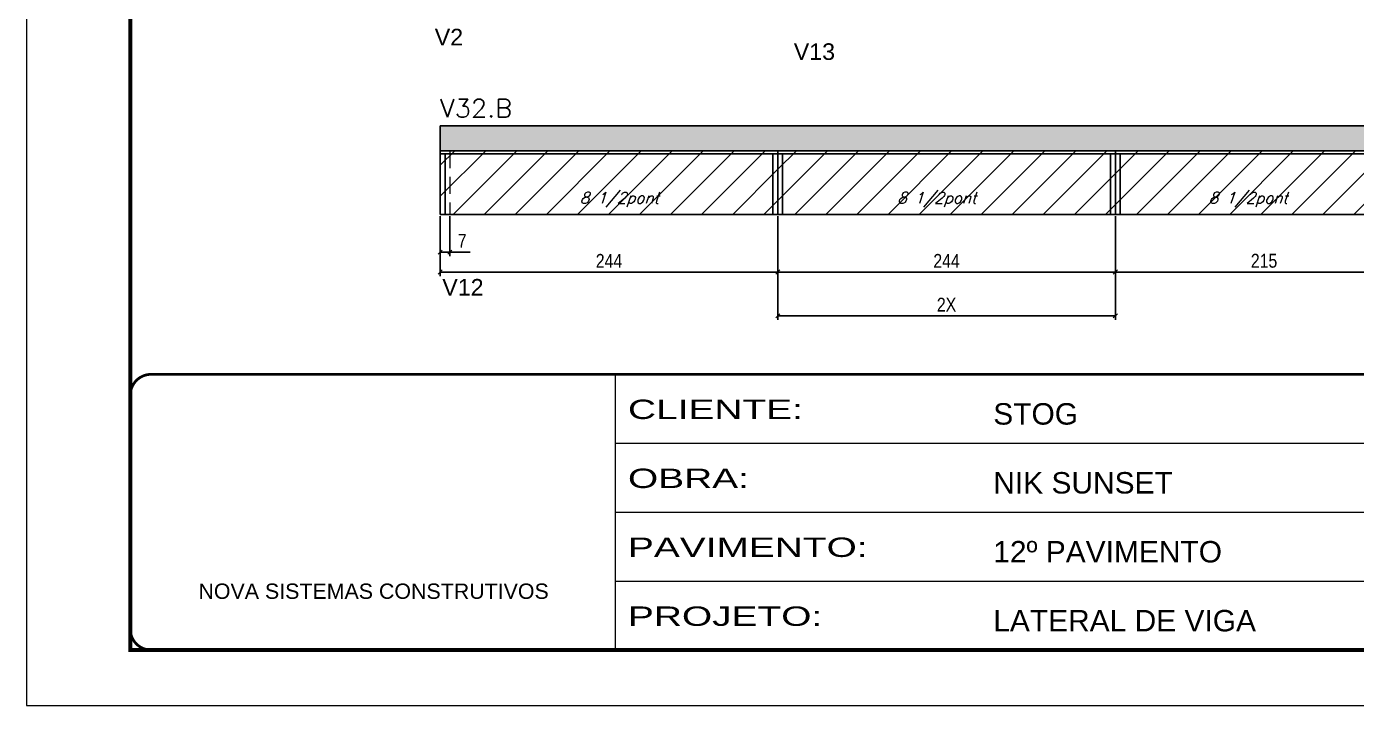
# Model space of a CAD drawing. Extents: x -10448 to -1189, y -11772 to 17235.
# Drawn here: x -8863 to -7902, y 5457 to 5948 of the extents above; entities that cross this region are included whole.
import ezdxf

# ---------------------------------------------------------------- set-up
doc = ezdxf.new("R2010")
doc.units = 0
for name, pattern in [('CONTINUO', [0]), ('DASHED', [0.75, 0.5, -0.25]), ('HIDDEN', [0.375, 0.25, -0.125])]:
    doc.linetypes.add(name, pattern=pattern)
for name, color, linetype in [('5', 5, 'Continuous'), ('COTA', 241, 'Continuous'), ('Painéis', 200, 'Continuous'), ('Reaproveitamento', 251, 'Continuous'), ('SARR_2.2x7', 40, 'Continuous'), ('SARR_3.5x7', 81, 'Continuous'), ('texto', 7, 'Continuous')]:
    doc.layers.add(name, color=color, linetype=linetype)
for name, color, linetype, lineweight in [('Folhas', 255, 'Continuous', 9), ('Sarr 2.2x7', 40, 'Continuous', 9), ('SARRAFO DE PRESSAO', 251, 'DASHED', 9), ('Texto Seção', 7, 'Continuous', 15)]:
    doc.layers.add(name, color=color, linetype=linetype, lineweight=lineweight)
doc.styles.add('ARIAL', font='arial.ttf')
doc.styles.add('COTA TECNICA', font='techl___.ttf', dxfattribs={"height": 10})
doc.styles.add('REGUA-120', font='ROMANS.shx', dxfattribs={"height": 15})
doc.styles.add('Romans', font='romans.shx')
doc.styles.get("Standard").update_dxf_attribs({"font": 'arial.ttf'})
doc.styles.add('Tecnologia', font='')
doc.styles.get('Tecnologia').set_extended_font_data('Forgotten Futurist')
doc.dimstyles.new('PAINEL', dxfattribs={"dimtxt": 10, "dimasz": 3, "dimexe": 3, "dimexo": 3, "dimgap": 3, "dimtad": 1, "dimdec": 1, "dimzin": 12, "dimdsep": 46, "dimtxsty": 'COTA TECNICA', "dimblk1": 'OBLIQUE', "dimblk2": 'OBLIQUE', "dimsah": 1, "dimcen": 0.9, "dimclrd": 4, "dimclre": 4, "dimclrt": 240, "dimadec": 1, "dimazin": 3, "dimtfac": 1, "dimtdec": 1, "dimtmove": 0, "dimatfit": 3, "dimfxl": 1, "dimtolj": 1, "dimtzin": 12, "dimarcsym": 0})
pattern_1 = [(45, (91.354, 0), (-11.22532, 11.22532), [])]

# ---------------------------------------------------------------- blocks, each defined once
blk = doc.blocks.new('9999999999')
at = {"color": 30, "linetype": 'CONTINUO'}
for p, q in [((98564.56, 34230.21), (98564.56, 34429.45)), ((98564.56, 34379.64), (99583.98, 34379.64)), ((98564.56, 34329.83), (99487.98, 34329.83)), ((98564.56, 34280.02), (99487.98, 34280.02))]:
    blk.add_line(p, q, dxfattribs=at)
at = {"color": 30, "linetype": 'CONTINUO', "const_width": 2}
blk.add_lwpolyline([(99583.98, 34230.21), (99583.98, 34414.45, 0.414214), (99568.98, 34429.45), (98228.98, 34429.45, 0.414214), (98213.98, 34414.45), (98213.98, 34245.21, 0.414214), (98228.98, 34230.21), (99583.98, 34230.21)], format="xyb", dxfattribs=at)
at = {"layer": 'Folhas'}
blk.add_lwpolyline([(98138.98, 34190.21), (99623.98, 34190.21), (99623.98, 35240.21), (98138.98, 35240.21)], close=True, dxfattribs=at)
at = {"layer": 'Folhas', "color": 30, "const_width": 3}
blk.add_lwpolyline([(98213.98, 34230.21), (99583.98, 34230.21), (99583.98, 35200.21), (98213.98, 35200.21)], close=True, dxfattribs=at)
at = {"color": 7, "linetype": 'Continuous', "ltscale": 5, "style": 'ARIAL'}
for s, height, p in [('STOG', 15.483, (98837.68, 34393.13)), ('NIK SUNSET', 15.483, (98837.68, 34343.32)), ('12º PAVIMENTO', 15.4829, (98837.68, 34293.51)), ('NOVA SISTEMAS CONSTRUTIVOS', 11.0592, (98263.19, 34267.21)), ('LATERAL DE VIGA', 15.4829, (98837.68, 34243.7))]:
    blk.add_text(s, height=height, dxfattribs=at).set_placement(p)
at = {"layer": 'Folhas', "color": 7, "style": 'Tecnologia', "width": 1.5}
for s, p in [('CLIENTE:', (98573.65, 34397.17)), ('OBRA:', (98573.65, 34347.31)), ('PAVIMENTO:', (98573.65, 34297.5)), ('PROJETO:', (98573.65, 34247.69))]:
    blk.add_text(s, height=14, dxfattribs=at).set_placement(p)
blk = doc.blocks.new('_Oblique')
at = {"color": 0, "linetype": 'ByBlock', "lineweight": -2}
blk.add_line((-0.5, -0.5), (0.5, 0.5), dxfattribs=at)
blk = doc.blocks.new('*D1139')
at = {"layer": 'COTA', "color": 4, "linetype": 'ByBlock', "lineweight": -2, "transparency": 16777216}
for p, q in [((-8564.34, 5810.67), (-8564.34, 5767.21)), ((-8320.34, 5810.67), (-8320.34, 5767.21)), ((-8564.34, 5770.21), (-8320.34, 5770.21))]:
    blk.add_line(p, q, dxfattribs=at)
at = {"layer": 'Defpoints', "color": 0, "linetype": 'ByBlock', "transparency": 16777216}
for p in [(-8564.34, 5813.67), (-8320.34, 5813.67), (-8320.34, 5770.21)]:
    blk.add_point(p, dxfattribs=at)
at = {"layer": 'COTA', "color": 4, "linetype": 'ByBlock', "lineweight": -2, "transparency": 16777216, "xscale": 3, "yscale": 3, "zscale": 3, "rotation": 180}
blk.add_blockref('_Oblique', (-8564.34, 5770.21), dxfattribs=at)
at = {"layer": 'COTA', "color": 4, "linetype": 'ByBlock', "lineweight": -2, "transparency": 16777216, "xscale": 3, "yscale": 3, "zscale": 3}
blk.add_blockref('_Oblique', (-8320.34, 5770.21), dxfattribs=at)
at = {"layer": 'COTA', "color": 240, "linetype": 'ByBlock', "transparency": 16777216, "insert": (-8442.34, 5778.28), "char_height": 10, "attachment_point": 5, "style": 'COTA TECNICA'}
blk.add_mtext('\\A1;244', dxfattribs=at)
blk = doc.blocks.new('*D1140')
at = {"layer": 'COTA', "color": 4, "linetype": 'ByBlock', "lineweight": -2, "transparency": 16777216}
for p, q in [((-8320.34, 5810.67), (-8320.34, 5767.21)), ((-8076.34, 5810.67), (-8076.34, 5767.21)), ((-8320.34, 5770.21), (-8076.34, 5770.21))]:
    blk.add_line(p, q, dxfattribs=at)
at = {"layer": 'Defpoints', "color": 0, "linetype": 'ByBlock', "transparency": 16777216}
for p in [(-8320.34, 5813.67), (-8076.34, 5813.67), (-8076.34, 5770.21)]:
    blk.add_point(p, dxfattribs=at)
at = {"layer": 'COTA', "color": 4, "linetype": 'ByBlock', "lineweight": -2, "transparency": 16777216, "xscale": 3, "yscale": 3, "zscale": 3, "rotation": 180}
blk.add_blockref('_Oblique', (-8320.34, 5770.21), dxfattribs=at)
at = {"layer": 'COTA', "color": 4, "linetype": 'ByBlock', "lineweight": -2, "transparency": 16777216, "xscale": 3, "yscale": 3, "zscale": 3}
blk.add_blockref('_Oblique', (-8076.34, 5770.21), dxfattribs=at)
at = {"layer": 'COTA', "color": 240, "linetype": 'ByBlock', "transparency": 16777216, "insert": (-8198.34, 5778.28), "char_height": 10, "attachment_point": 5, "style": 'COTA TECNICA'}
blk.add_mtext('\\A1;244', dxfattribs=at)
blk = doc.blocks.new('*D1141')
at = {"layer": 'COTA', "color": 4, "linetype": 'ByBlock', "lineweight": -2, "transparency": 16777216}
for p, q in [((-8076.34, 5810.67), (-8076.34, 5767.21)), ((-7861.34, 5810.67), (-7861.34, 5767.21)), ((-8076.34, 5770.21), (-7861.34, 5770.21))]:
    blk.add_line(p, q, dxfattribs=at)
at = {"layer": 'Defpoints', "color": 0, "linetype": 'ByBlock', "transparency": 16777216}
for p in [(-8076.34, 5813.67), (-7861.34, 5813.67), (-7861.34, 5770.21)]:
    blk.add_point(p, dxfattribs=at)
at = {"layer": 'COTA', "color": 4, "linetype": 'ByBlock', "lineweight": -2, "transparency": 16777216, "xscale": 3, "yscale": 3, "zscale": 3, "rotation": 180}
blk.add_blockref('_Oblique', (-8076.34, 5770.21), dxfattribs=at)
at = {"layer": 'COTA', "color": 4, "linetype": 'ByBlock', "lineweight": -2, "transparency": 16777216, "xscale": 3, "yscale": 3, "zscale": 3}
blk.add_blockref('_Oblique', (-7861.34, 5770.21), dxfattribs=at)
at = {"layer": 'COTA', "color": 240, "linetype": 'ByBlock', "transparency": 16777216, "insert": (-7968.84, 5778.32), "char_height": 10, "attachment_point": 5, "style": 'COTA TECNICA'}
blk.add_mtext('\\A1;215', dxfattribs=at)
blk = doc.blocks.new('*D1143')
at = {"layer": 'COTA', "color": 4, "linetype": 'ByBlock', "lineweight": -2, "transparency": 16777216}
for p, q in [((-8564.34, 5810.67), (-8564.34, 5781.65)), ((-8557.34, 5810.67), (-8557.34, 5781.65)), ((-8564.34, 5784.65), (-8557.34, 5784.65)), ((-8557.34, 5784.65), (-8542.61, 5784.65))]:
    blk.add_line(p, q, dxfattribs=at)
at = {"layer": 'Defpoints', "color": 0, "linetype": 'ByBlock', "transparency": 16777216}
for p in [(-8564.34, 5813.67), (-8557.34, 5813.67), (-8557.34, 5784.65)]:
    blk.add_point(p, dxfattribs=at)
at = {"layer": 'COTA', "color": 4, "linetype": 'ByBlock', "lineweight": -2, "transparency": 16777216, "xscale": 3, "yscale": 3, "zscale": 3, "rotation": 180}
blk.add_blockref('_Oblique', (-8564.34, 5784.65), dxfattribs=at)
at = {"layer": 'COTA', "color": 4, "linetype": 'ByBlock', "lineweight": -2, "transparency": 16777216, "xscale": 3, "yscale": 3, "zscale": 3}
blk.add_blockref('_Oblique', (-8557.34, 5784.65), dxfattribs=at)
at = {"layer": 'COTA', "color": 240, "linetype": 'ByBlock', "transparency": 16777216, "insert": (-8548.48, 5792.73), "char_height": 10, "attachment_point": 5, "style": 'COTA TECNICA'}
blk.add_mtext('\\A1;7', dxfattribs=at)
blk = doc.blocks.new('*D1144')
at = {"layer": 'COTA', "color": 4, "linetype": 'ByBlock', "lineweight": -2, "transparency": 16777216}
for p, q in [((-8320.34, 5810.67), (-8320.34, 5735.59)), ((-8076.34, 5810.67), (-8076.34, 5735.59)), ((-8320.34, 5738.59), (-8076.34, 5738.59))]:
    blk.add_line(p, q, dxfattribs=at)
at = {"layer": 'Defpoints', "color": 0, "linetype": 'ByBlock', "transparency": 16777216}
for p in [(-8320.34, 5813.67), (-8076.34, 5813.67), (-8076.34, 5738.59)]:
    blk.add_point(p, dxfattribs=at)
at = {"layer": 'COTA', "color": 4, "linetype": 'ByBlock', "lineweight": -2, "transparency": 16777216, "xscale": 3, "yscale": 3, "zscale": 3, "rotation": 180}
blk.add_blockref('_Oblique', (-8320.34, 5738.59), dxfattribs=at)
at = {"layer": 'COTA', "color": 4, "linetype": 'ByBlock', "lineweight": -2, "transparency": 16777216, "xscale": 3, "yscale": 3, "zscale": 3}
blk.add_blockref('_Oblique', (-8076.34, 5738.59), dxfattribs=at)
at = {"layer": 'COTA', "color": 240, "linetype": 'ByBlock', "transparency": 16777216, "insert": (-8198.34, 5746.65), "char_height": 10, "attachment_point": 5, "style": 'COTA TECNICA'}
blk.add_mtext('\\A1;2X', dxfattribs=at)

msp = doc.modelspace()

# ---------------------------------------------------------------- hatches: boundary and pattern name
at = {"layer": 'COTA', "linetype": 'ByBlock'}
h = msp.add_hatch(dxfattribs=at)
h.set_pattern_fill('AR-CONC', color=256, scale=0.03)
h.set_pattern_definition([(50, (91.3537, 0), (5.46554, -0.4781726), [0.5715, -6.2865]), (355, (91.3537, 0), (-1.0573026, 5.7317054), [0.4572, -5.0292175]), (100.451445, (91.809, -0.04), (4.4082374, 5.2535326), [0.4857003, -5.3427073]), (46.1842, (91.354, 1.524), (8.1323712, -1.26127), [0.85725, -9.42975]), (96.63556, (92.031, 1.419), (7.122124, 7.422784), [0.728551, -8.014068]), (351.18415, (91.354, 1.524), (7.122124, 7.422784), [0.685799, -7.543792]), (21, (92.1157, 1.143), (4.5484317, -3.067956), [0.5715, -6.2865]), (326, (92.1157, 1.143), (1.854061, 5.525639), [0.4572, -5.0292]), (71.451445, (92.4947, 0.8873), (6.4024926, 2.457683), [0.4857003, -5.342698]), (37.5, (91.3537, 0), (0.0926581, 2.53665117), [0, -4.96824, 0, -5.1054, 0, -5.04825]), (7.5, (91.3537, 0), (2.0045899, 3.00541724), [0, -2.91084, 0, -4.85394, 0, -1.92405]), (327.5, (89.6544, 0), (4.06771786, -0.1718623), [0, -1.905, 0, -5.9436, 0, -7.8867]), (317.5, (88.8924, 0), (4.4438754, 0.7627947), [0, -2.4765, 0, -3.94716, 0, -5.6007])])
h.paths.add_polyline_path([(-7861.34, 5857.89), (-7861.34, 5875.89), (-8564.34, 5875.89), (-8564.34, 5857.89)])
at = {"layer": 'Reaproveitamento'}
h = msp.add_hatch(dxfattribs=at)
h.set_pattern_fill('ANSI31', color=256, scale=5)
h.set_pattern_definition(pattern_1)
h.paths.add_polyline_path([(-8564.34, 5857.89), (-8564.34, 5811.89), (-8320.34, 5811.89), (-8320.34, 5857.89)])
h = msp.add_hatch(dxfattribs=at)
h.set_pattern_fill('ANSI31', color=256, scale=5)
h.set_pattern_definition(pattern_1)
h.paths.add_polyline_path([(-8076.34, 5811.89), (-8076.34, 5857.89), (-8320.34, 5857.89), (-8320.34, 5811.89)])
h = msp.add_hatch(dxfattribs=at)
h.set_pattern_fill('ANSI31', color=256, scale=5)
h.set_pattern_definition(pattern_1)
h.paths.add_polyline_path([(-8076.34, 5857.89), (-8076.34, 5811.89), (-7861.34, 5811.89), (-7861.34, 5857.89)])

# ---------------------------------------------------------------- linework, layer by layer
at = {"layer": 'COTA', "linetype": 'ByBlock'}
for p, q in [((-8564.34, 5875.89), (-7861.34, 5875.89)), ((-8564.34, 5857.89), (-8564.34, 5875.89))]:
    msp.add_line(p, q, dxfattribs=at)
at = {"layer": 'Painéis'}
for p, q in [((-8564.34, 5857.89), (-7861.34, 5857.89)), ((-8564.34, 5857.89), (-8564.34, 5811.89)), ((-8320.34, 5857.89), (-8320.34, 5811.89)), ((-8076.34, 5857.89), (-8076.34, 5811.89)), ((-8076.34, 5857.89), (-8076.34, 5811.89)), ((-8076.34, 5857.89), (-8076.34, 5811.89)), ((-8564.34, 5811.89), (-7861.34, 5811.89)), ((-8564.34, 5811.89), (-7861.34, 5811.89))]:
    msp.add_line(p, q, dxfattribs=at)
at = {"layer": 'Sarr 2.2x7', "linetype": 'HIDDEN', "ltscale": 50}
msp.add_line((-8557.34, 5857.89), (-8557.34, 5811.89), dxfattribs=at)
at = {"layer": 'SARR_2.2x7', "linetype": 'Continuous'}
for p, q in [((-8320.34, 5855.69), (-8564.34, 5855.69)), ((-8320.34, 5855.69), (-8076.34, 5855.69)), ((-8076.34, 5855.69), (-8076.34, 5855.69)), ((-8076.34, 5855.69), (-7861.34, 5855.69))]:
    msp.add_line(p, q, dxfattribs=at)
at = {"layer": 'SARR_3.5x7'}
for p, q in [((-8564.34, 5857.89), (-8564.34, 5811.89)), ((-8560.84, 5855.69), (-8560.84, 5811.89)), ((-8323.84, 5855.69), (-8323.84, 5811.89)), ((-8316.84, 5855.69), (-8316.84, 5811.89)), ((-8079.84, 5855.69), (-8079.84, 5811.89)), ((-8072.84, 5855.69), (-8072.84, 5811.89)), ((-8072.84, 5855.69), (-8072.84, 5811.89))]:
    msp.add_line(p, q, dxfattribs=at)

# ---------------------------------------------------------------- block references
at = {"layer": 'SARRAFO DE PRESSAO', "color": 6, "linetype": 'ByBlock'}
msp.add_blockref('9999999999', (-107002.26, -28733.15), dxfattribs=at)

# ---------------------------------------------------------------- texts
at = {"layer": '5', "linetype": 'Continuous'}
for s, p in [('V2', (-8568.27, 5934.01)), ('V13', (-8308.75, 5923.53)), ('V12', (-8562.82, 5753.22))]:
    msp.add_text(s, height=12, rotation=0.00004, dxfattribs=at).set_placement(p)
at = {"layer": 'texto', "color": 2, "char_height": 8, "attachment_point": 5, "style": 'Romans'}
for insert in [(-8434.84, 5822.55), (-8205.38, 5822.55), (-7980.27, 5822.55)]:
    msp.add_mtext('{\\Q19;\\C256;8 1/2pont}', dxfattribs=dict(at, insert=insert))
at = {"layer": 'Texto Seção', "style": 'REGUA-120', "width": 1.05}
msp.add_text('V32.B', height=13, dxfattribs=at).set_placement((-8564.34, 5882.1))

# ---------------------------------------------------------------- dimensions: what is measured, and where the dimension line sits
at = {"layer": 'COTA', "linetype": 'ByBlock'}
for base, p2, picture, middle in [((-8320.34, 5770.21), (-8320.34, 5813.67), '*D1139', (-8442.34, 5778.28)), ((-8557.34, 5784.65), (-8557.34, 5813.67), '*D1143', (-8548.48, 5792.73))]:
    dim = msp.add_linear_dim(base=base, p1=(-8564.34, 5813.67), p2=p2, dimstyle='PAINEL', dxfattribs=at)
    dim.commit()
    dim.dimension.update_dxf_attribs({"geometry": picture, "text_midpoint": middle})
for base, p1, p2, picture, middle in [((-8076.34, 5770.21), (-8320.34, 5813.67), (-8076.34, 5813.67), '*D1140', (-8198.34, 5778.28)), ((-7861.34, 5770.21), (-8076.34, 5813.67), (-7861.34, 5813.67), '*D1141', (-7968.84, 5778.32))]:
    dim = msp.add_linear_dim(base=base, p1=p1, p2=p2, dimstyle='PAINEL', override={"dimtmove": 1}, dxfattribs=at)
    dim.commit()
    dim.dimension.update_dxf_attribs({"geometry": picture, "text_midpoint": middle})
dim = msp.add_linear_dim(base=(-8076.34, 5738.59), p1=(-8320.34, 5813.67), p2=(-8076.34, 5813.67), text='2X', dimstyle='PAINEL', dxfattribs=at)
dim.commit()
dim.dimension.update_dxf_attribs({"geometry": '*D1144', "text_midpoint": (-8198.34, 5746.65)})

doc.saveas('drawing.dxf')
